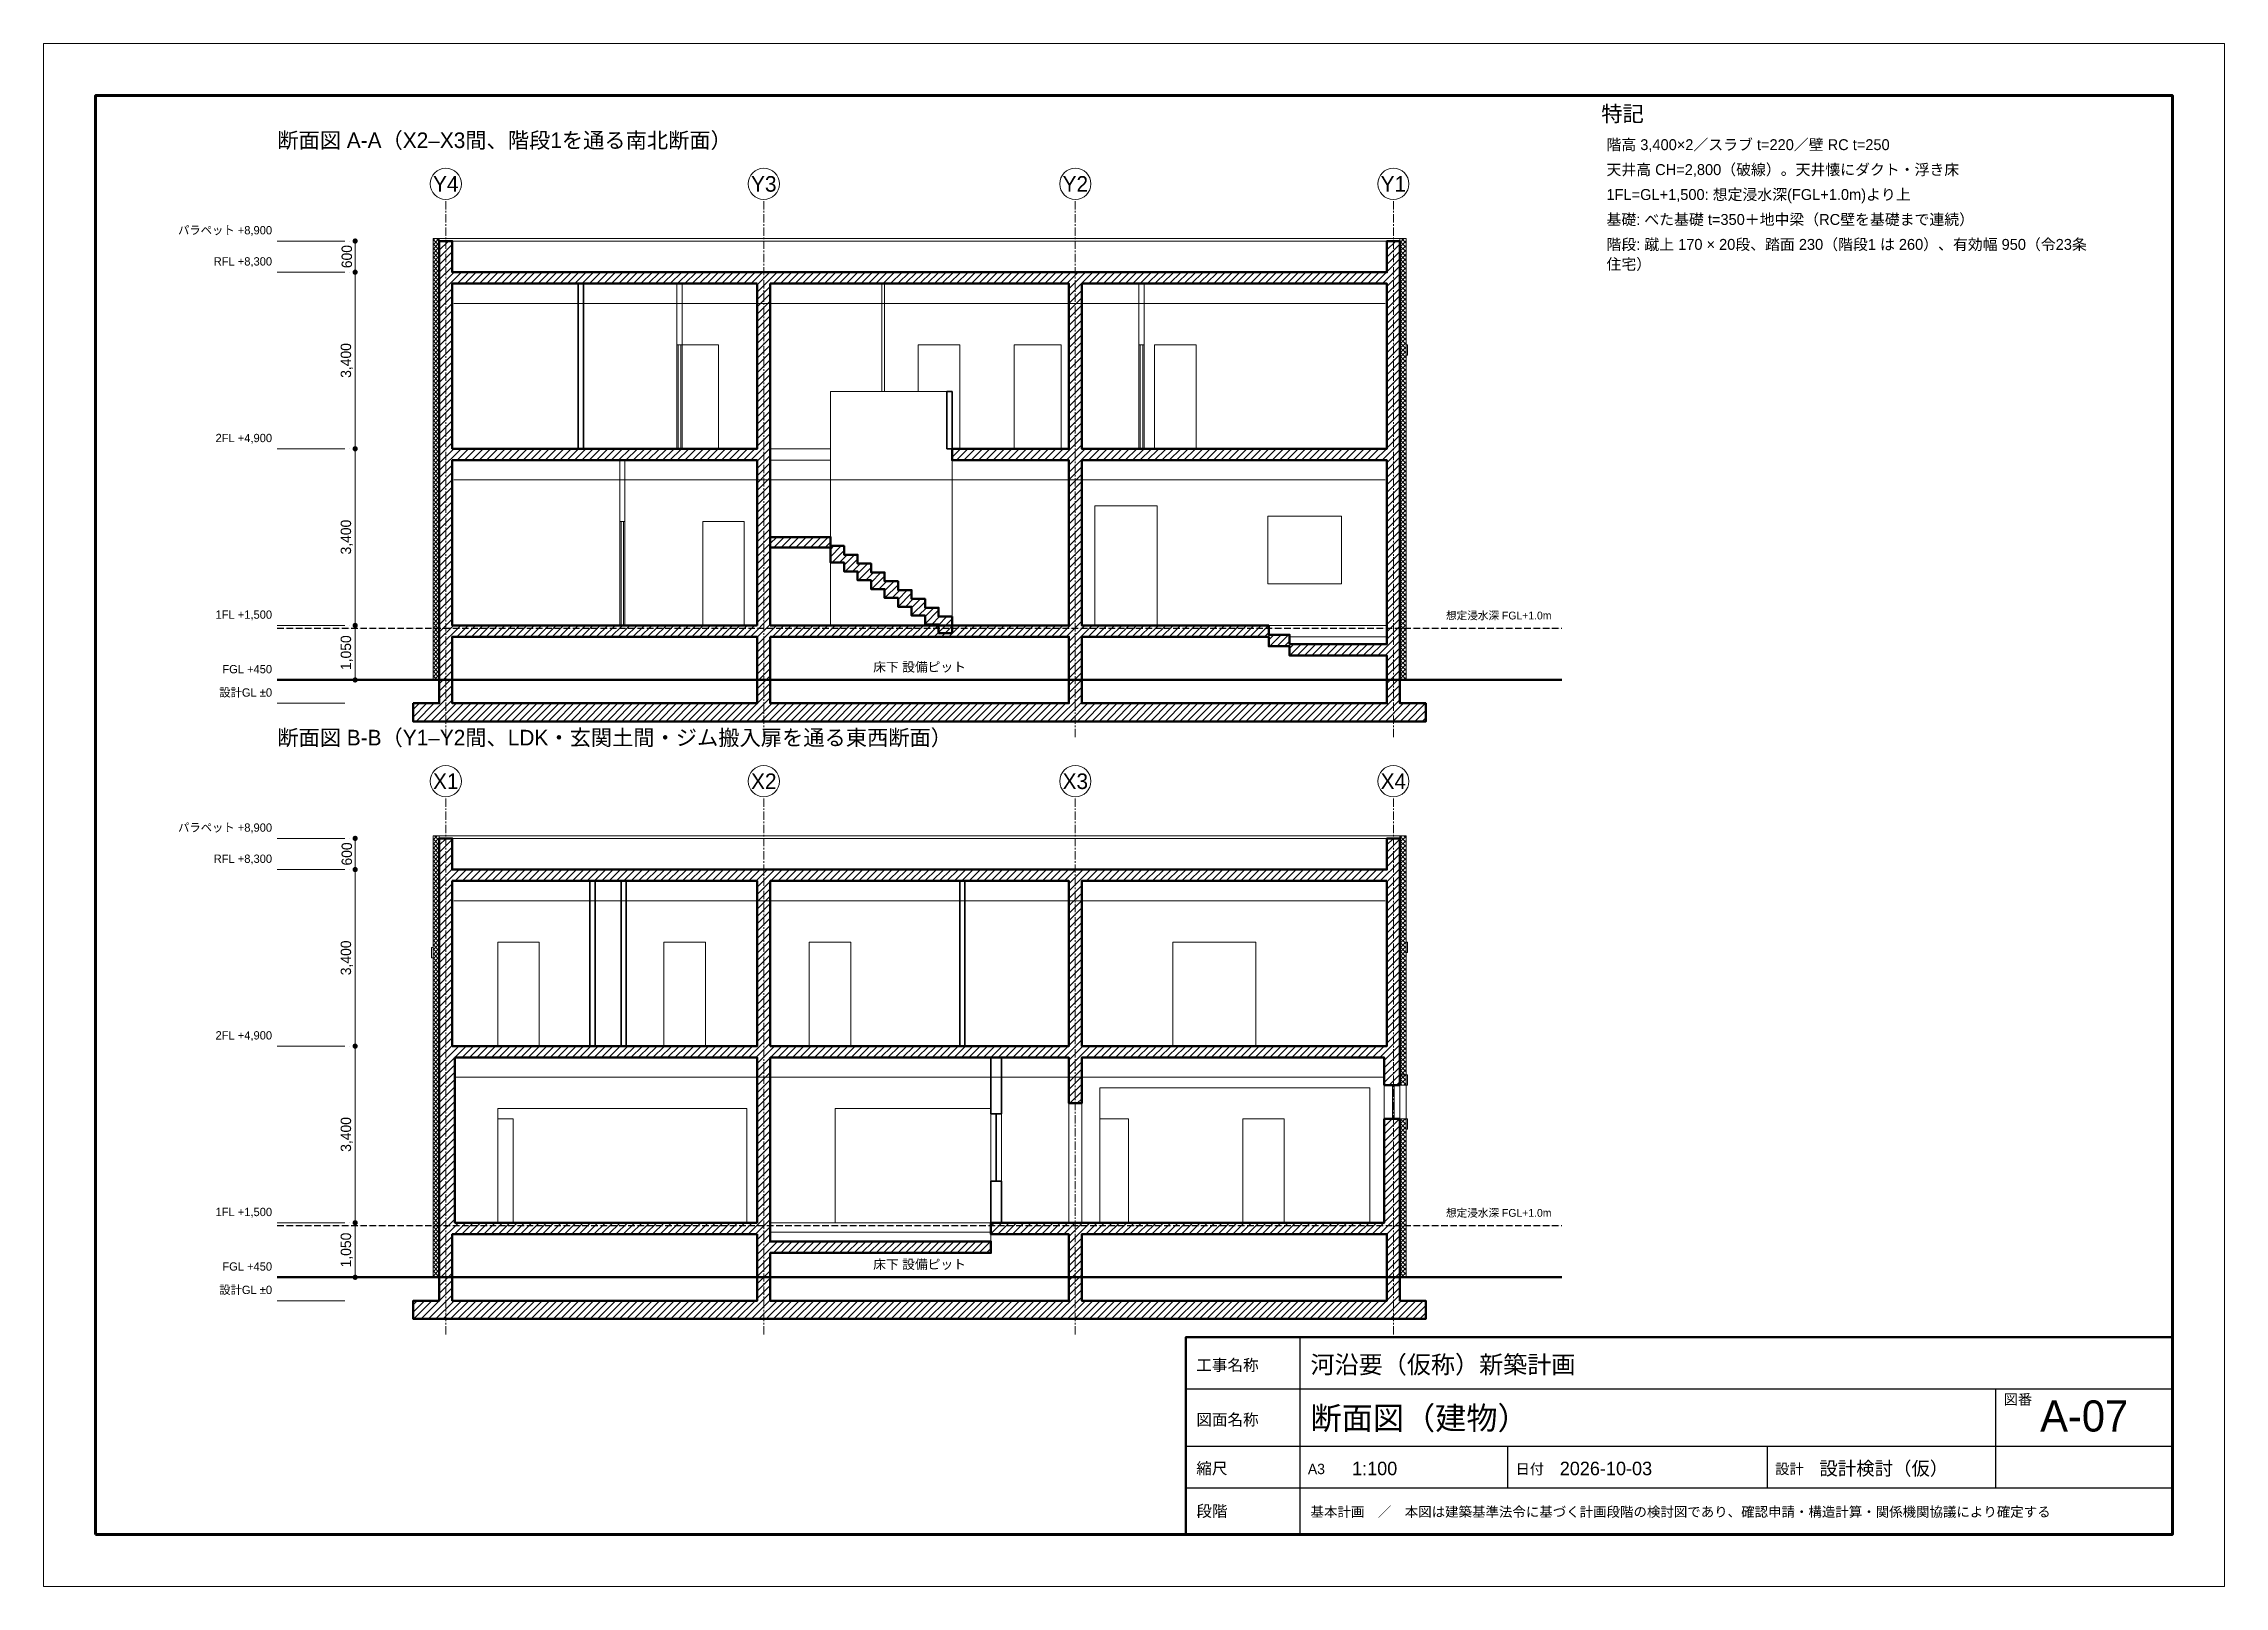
# Model space of a CAD drawing. Header units: millimetres. Extents: x 0 to 42000, y 0 to 29700.
import ezdxf
from ezdxf.enums import TextEntityAlignment as Align

# ---------------------------------------------------------------- set-up
doc = ezdxf.new("R2010")
doc.units = ezdxf.units.MM
doc.header["$LTSCALE"] = 50
doc.linetypes.add('CENTER', pattern=[5.08, 3.175, -0.635, 0.635, -0.635])
doc.linetypes.add('DASHDOT', pattern=[3.556, 2.54, -0.508, 0, -0.508])
for name, color, linetype, lineweight in [('A-CUT', 7, 'Continuous', 50), ('A-CUT-HATCH', 8, 'Continuous', 9), ('A-CUT-INS', 9, 'Continuous', 9), ('A-CUT-LGS', 7, 'Continuous', 35), ('A-DIMS', 7, 'Continuous', 13), ('A-DOOR', 5, 'Continuous', 18), ('A-FLOOD', 5, 'DASHDOT', 25), ('A-GLAZ', 5, 'Continuous', 18), ('A-GRID', 1, 'CENTER', 13), ('A-GRID-SYMB', 7, 'Continuous', 18), ('A-GROUND', 7, 'Continuous', 50), ('A-HIDDEN', 8, 'Continuous', 13), ('A-SYMB', 7, 'Continuous', 18), ('A-TEXT', 7, 'Continuous', 18), ('A-VIS', 7, 'Continuous', 18), ('G-FRAME', 7, 'Continuous', 70), ('G-TITLE', 7, 'Continuous', 25)]:
    doc.layers.add(name, color=color, linetype=linetype, lineweight=lineweight)
doc.styles.add('JP', font='ipag.ttf')
doc.dimstyles.new('JIS', dxfattribs={"dimscale": 100, "dimtxt": 2, "dimasz": 1, "dimexe": 1, "dimexo": 1, "dimgap": 0.6, "dimtad": 1, "dimdec": 0, "dimtxsty": 'JP', "dimblk": 'DOT', "dimcen": 2.5, "dimclrd": 7, "dimclre": 7, "dimclrt": 7, "dimazin": 3, "dimtfac": 1, "dimtmove": 0, "dimatfit": 3, "dimlwd": 13, "dimlwe": 13})

# ---------------------------------------------------------------- blocks, each defined once
blk = doc.blocks.new('_DOT')
at = {"color": 0, "linetype": 'BYBLOCK'}
blk.add_line((-0.5, 0), (-1, 0), dxfattribs=at)
at = {"color": 0, "linetype": 'BYBLOCK', "const_width": 0.5}
blk.add_lwpolyline([(-0.25, 0, 1), (0.25, 0, 1)], format="xyb", close=True, dxfattribs=at)

msp = doc.modelspace()

# ---------------------------------------------------------------- hatches: boundary and pattern name
at = {"layer": 'A-CUT-HATCH'}
h = msp.add_hatch(dxfattribs=at)
h.set_pattern_fill('ANSI31', scale=31.496)
h.paths.add_polyline_path([(7120, 17000), (7620, 17000), (7620, 18280), (7620, 18500), (7620, 21680), (7620, 21900), (7620, 25080), (7620, 25300), (7620, 25900), (7870, 25900), (7870, 25300), (13745, 25300), (13995, 25300), (19745, 25300), (19995, 25300), (25870, 25300), (25870, 25900), (26120, 25900), (26120, 25300), (26120, 25080), (26120, 21900), (26120, 21680), (26120, 18500), (26120, 18280), (26120, 17000), (26620, 17000), (26620, 16650), (7120, 16650)])
h.paths.add_polyline_path([(19995, 18280), (19995, 17000), (25870, 17000), (25870, 17920), (23995, 17920), (23995, 18100), (23595, 18100), (23595, 18280)])
h.paths.add_polyline_path([(19995, 25080), (19995, 21900), (25870, 21900), (25870, 25080)])
h.paths.add_polyline_path([(23595, 18500), (23595, 18320), (23995, 18320), (23995, 18140), (25870, 18140), (25870, 18280), (25870, 18500), (25870, 21680), (19995, 21680), (19995, 18500)])
h.paths.add_polyline_path([(13995, 18280), (13995, 17000), (19745, 17000), (19745, 18280)])
h.paths.add_polyline_path([(13995, 25080), (13995, 21900), (13995, 21680), (13995, 18500), (19745, 18500), (19745, 21680), (17495, 21680), (17495, 21900), (19745, 21900), (19745, 25080)])
h.paths.add_polyline_path([(13745, 18280), (7870, 18280), (7870, 17000), (13745, 17000)])
h.paths.add_polyline_path([(13745, 18500), (13745, 21680), (7870, 21680), (7870, 18500)])
h.paths.add_polyline_path([(13745, 25080), (7870, 25080), (7870, 21900), (13745, 21900)])
h = msp.add_hatch(dxfattribs=at)
h.set_pattern_fill('ANSI31', scale=31.496)
h.paths.add_polyline_path([(17235, 18350), (17235, 18520), (16975, 18520), (16975, 18690), (16715, 18690), (16715, 18860), (16455, 18860), (16455, 19030), (16195, 19030), (16195, 19200), (15935, 19200), (15935, 19370), (15675, 19370), (15675, 19540), (15415, 19540), (15415, 19710), (15155, 19710), (15155, 20000), (13995, 20000), (13995, 20200), (15155, 20200), (15155, 20030), (15415, 20030), (15415, 19860), (15675, 19860), (15675, 19690), (15935, 19690), (15935, 19520), (16195, 19520), (16195, 19350), (16455, 19350), (16455, 19180), (16715, 19180), (16715, 19010), (16975, 19010), (16975, 18840), (17235, 18840), (17235, 18670), (17495, 18670), (17495, 18350)])
h = msp.add_hatch(dxfattribs=at)
h.set_pattern_fill('ANSI31', scale=31.496)
h.paths.add_polyline_path([(7620, 10180), (7620, 10400), (7620, 13580), (7620, 13800), (7620, 14400), (7870, 14400), (7870, 13800), (13745, 13800), (13995, 13800), (19745, 13800), (19995, 13800), (25870, 13800), (25870, 14400), (26120, 14400), (26120, 13800), (26120, 13580), (26120, 10400), (26120, 10180), (26120, 9650), (25870, 9650), (25820, 9650), (25820, 10180), (19995, 10180), (19995, 9300), (19745, 9300), (19745, 10180), (16395, 10180), (13995, 10180), (13995, 7000), (13995, 6780), (13995, 6640), (18245, 6640), (18245, 6420), (13995, 6420), (13995, 5500), (19745, 5500), (19745, 6780), (18245, 6780), (18245, 7000), (19745, 7000), (19995, 7000), (25820, 7000), (25820, 9000), (25870, 9000), (26120, 9000), (26120, 7000), (26120, 6780), (26120, 5500), (26620, 5500), (26620, 5150), (7120, 5150), (7120, 5500), (7620, 5500), (7620, 6780), (7620, 7000)])
h.paths.add_polyline_path([(25870, 6780), (19995, 6780), (19995, 5500), (25870, 5500)])
h.paths.add_polyline_path([(25870, 13580), (19995, 13580), (19995, 10400), (25820, 10400), (25870, 10400)])
h.paths.add_polyline_path([(13995, 10400), (16395, 10400), (19745, 10400), (19745, 13580), (13995, 13580)])
h.paths.add_polyline_path([(7870, 10400), (7920, 10400), (11745, 10400), (13745, 10400), (13745, 13580), (7870, 13580)])
h.paths.add_polyline_path([(13745, 6780), (7870, 6780), (7870, 5500), (13745, 5500)])
h.paths.add_polyline_path([(13745, 7000), (13745, 10180), (11745, 10180), (7920, 10180), (7920, 7000)])
at = {"layer": 'A-CUT-INS'}
h = msp.add_hatch(dxfattribs=at)
h.set_pattern_fill('ANSI37', scale=18.89764)
h.paths.add_polyline_path([(26120, 21900), (26120, 25300), (26120, 25950), (26240, 25950), (26240, 25300), (26240, 21900), (26240, 18500), (26240, 17450), (26120, 17450), (26120, 18500)])
h.paths.add_polyline_path([(7500, 21900), (7500, 25300), (7500, 25950), (7620, 25950), (7620, 25300), (7620, 21900), (7620, 18500), (7620, 17450), (7500, 17450), (7500, 18500)])
h = msp.add_hatch(dxfattribs=at)
h.set_pattern_fill('ANSI37', scale=18.8976)
h.paths.add_polyline_path([(26120, 9000), (26240, 9000), (26240, 7000), (26240, 5950), (26120, 5950), (26120, 7000)])
h.paths.add_polyline_path([(26120, 13800), (26120, 14450), (26240, 14450), (26240, 13800), (26240, 10400), (26240, 9650), (26120, 9650), (26120, 10400)])
h.paths.add_polyline_path([(7500, 10400), (7500, 13800), (7500, 14450), (7620, 14450), (7620, 13800), (7620, 10400), (7620, 7000), (7620, 5950), (7500, 5950), (7500, 7000)])

# ---------------------------------------------------------------- linework, layer by layer
at = {"layer": 'A-CUT'}
for points in [[(7120, 17000), (7620, 17000), (7620, 18280), (7620, 18500), (7620, 21680), (7620, 21900), (7620, 25080), (7620, 25300), (7620, 25900), (7870, 25900), (7870, 25300), (13745, 25300), (13995, 25300), (19745, 25300), (19995, 25300), (25870, 25300), (25870, 25900), (26120, 25900), (26120, 25300), (26120, 25080), (26120, 21900), (26120, 21680), (26120, 18500), (26120, 18280), (26120, 17000), (26620, 17000), (26620, 16650), (7120, 16650), (7120, 17000)], [(13745, 25080), (7870, 25080), (7870, 21900), (13745, 21900), (13745, 25080)], [(13995, 25080), (13995, 21900), (13995, 21680), (13995, 18500), (19745, 18500), (19745, 21680), (17495, 21680), (17495, 21900), (19745, 21900), (19745, 25080), (13995, 25080)], [(19995, 25080), (19995, 21900), (25870, 21900), (25870, 25080), (19995, 25080)], [(13745, 18500), (13745, 21680), (7870, 21680), (7870, 18500), (13745, 18500)], [(23595, 18500), (23595, 18320), (23995, 18320), (23995, 18140), (25870, 18140), (25870, 18280), (25870, 18500), (25870, 21680), (19995, 21680), (19995, 18500), (23595, 18500)], [(17235, 18350), (17235, 18520), (16975, 18520), (16975, 18690), (16715, 18690), (16715, 18860), (16455, 18860), (16455, 19030), (16195, 19030), (16195, 19200), (15935, 19200), (15935, 19370), (15675, 19370), (15675, 19540), (15415, 19540), (15415, 19710), (15155, 19710), (15155, 20000), (13995, 20000), (13995, 20200), (15155, 20200), (15155, 20030), (15415, 20030), (15415, 19860), (15675, 19860), (15675, 19690), (15935, 19690), (15935, 19520), (16195, 19520), (16195, 19350), (16455, 19350), (16455, 19180), (16715, 19180), (16715, 19010), (16975, 19010), (16975, 18840), (17235, 18840), (17235, 18670), (17495, 18670), (17495, 18350), (17235, 18350)], [(13745, 18280), (7870, 18280), (7870, 17000), (13745, 17000), (13745, 18280)], [(13995, 18280), (13995, 17000), (19745, 17000), (19745, 18280), (13995, 18280)], [(19995, 18280), (19995, 17000), (25870, 17000), (25870, 17920), (23995, 17920), (23995, 18100), (23595, 18100), (23595, 18280), (19995, 18280)], [(7620, 10180), (7620, 10400), (7620, 13580), (7620, 13800), (7620, 14400), (7870, 14400), (7870, 13800), (13745, 13800), (13995, 13800), (19745, 13800), (19995, 13800), (25870, 13800), (25870, 14400), (26120, 14400), (26120, 13800), (26120, 13580), (26120, 10400), (26120, 10180), (26120, 9650), (25870, 9650), (25820, 9650), (25820, 10180), (19995, 10180), (19995, 9300), (19745, 9300), (19745, 10180), (16395, 10180), (13995, 10180), (13995, 7000), (13995, 6780), (13995, 6640), (18245, 6640), (18245, 6420), (13995, 6420), (13995, 5500), (19745, 5500), (19745, 6780), (18245, 6780), (18245, 7000), (19745, 7000), (19995, 7000), (25820, 7000), (25820, 9000), (25870, 9000), (26120, 9000), (26120, 7000), (26120, 6780), (26120, 5500), (26620, 5500), (26620, 5150), (7120, 5150), (7120, 5500), (7620, 5500), (7620, 6780), (7620, 7000), (7620, 10180)], [(7870, 10400), (7920, 10400), (11745, 10400), (13745, 10400), (13745, 13580), (7870, 13580), (7870, 10400)], [(13995, 10400), (16395, 10400), (19745, 10400), (19745, 13580), (13995, 13580), (13995, 10400)], [(25870, 13580), (19995, 13580), (19995, 10400), (25820, 10400), (25870, 10400), (25870, 13580)], [(13745, 7000), (13745, 10180), (11745, 10180), (7920, 10180), (7920, 7000), (13745, 7000)], [(13745, 6780), (7870, 6780), (7870, 5500), (13745, 5500), (13745, 6780)], [(25870, 6780), (19995, 6780), (19995, 5500), (25870, 5500), (25870, 6780)]]:
    msp.add_lwpolyline(points, dxfattribs=at)
at = {"layer": 'A-CUT-LGS', "lineweight": 18}
for points in [[(7500, 21900), (7500, 25300), (7500, 25950), (7620, 25950), (7620, 25300), (7620, 21900), (7620, 18500), (7620, 17450), (7500, 17450), (7500, 18500), (7500, 21900)], [(26120, 21900), (26120, 25300), (26120, 25950), (26240, 25950), (26240, 25300), (26240, 21900), (26240, 18500), (26240, 17450), (26120, 17450), (26120, 18500), (26120, 21900)], [(7500, 10400), (7500, 13800), (7500, 14450), (7620, 14450), (7620, 13800), (7620, 10400), (7620, 7000), (7620, 5950), (7500, 5950), (7500, 7000), (7500, 10400)], [(26120, 13800), (26120, 14450), (26240, 14450), (26240, 13800), (26240, 10400), (26240, 9650), (26120, 9650), (26120, 10400), (26120, 13800)], [(26120, 9000), (26240, 9000), (26240, 7000), (26240, 5950), (26120, 5950), (26120, 7000), (26120, 9000)]]:
    msp.add_lwpolyline(points, dxfattribs=at)
at = {"layer": 'A-CUT-LGS'}
for points in [[(10295, 21900), (10295, 25080), (10395, 25080), (10395, 21900), (10295, 21900)], [(17395, 21900), (17395, 23000), (17495, 23000), (17495, 21900), (17395, 21900)], [(10520, 13580), (10620, 13580), (10620, 10400), (10520, 10400), (10520, 13580)], [(11220, 13580), (11220, 10400), (11120, 10400), (11120, 13580), (11220, 13580)], [(17745, 13580), (17745, 10400), (17645, 10400), (17645, 13580), (17745, 13580)], [(18245, 10180), (18445, 10180), (18445, 9100), (18245, 9100), (18245, 10180)], [(18245, 7800), (18445, 7800), (18445, 7000), (18245, 7000), (18245, 7800)]]:
    msp.add_lwpolyline(points, dxfattribs=at)
at = {"layer": 'A-DOOR'}
for points in [[(12270, 23900), (12270, 21900), (12220, 21900), (12220, 23900), (12270, 23900)], [(12295, 23899.5), (12295, 23900), (12995, 23900), (12995, 21900), (12295, 21900), (12295, 21900.5)], [(16845.5, 23000), (16845, 23000), (16845, 23900), (17645, 23900), (17645, 21900), (17495, 21900), (17495, 21900.5)], [(19595, 23900), (19595, 21900), (18695, 21900), (18695, 23900), (19595, 23900)], [(21170, 23900), (21170, 21900), (21120, 21900), (21120, 23900), (21170, 23900)], [(21395, 21900), (21395, 23900), (22195, 23900), (22195, 21900), (21395, 21900)], [(26240, 23899.5), (26240, 23900), (26270, 23900), (26270, 23700), (26240, 23700), (26240, 23700.5)], [(20245, 18500), (20245, 20800), (21445, 20800), (21445, 18500), (20245, 18500)], [(11120, 20500), (11170, 20500), (11170, 18500), (11120, 18500), (11120, 20500)], [(12695, 18500), (12695, 20500), (13495, 20500), (13495, 18500), (12695, 18500)], [(7500, 12100.5), (7500, 12100), (7470, 12100), (7470, 12300), (7500, 12300), (7500, 12299.5)], [(8745, 12400), (9545, 12400), (9545, 10400), (8745, 10400), (8745, 12400)], [(12745, 12400), (12745, 10400), (11945, 10400), (11945, 12400), (12745, 12400)], [(15545, 12400), (15545, 10400), (14745, 10400), (14745, 12400), (15545, 12400)], [(23345, 12400), (23345, 10400), (21745, 10400), (21745, 12400), (23345, 12400)], [(26240, 12399.5), (26240, 12400), (26270, 12400), (26270, 12200), (26240, 12200), (26240, 12200.5)], [(26270, 9650), (26120, 9650), (26120, 9850), (26270, 9850), (26270, 9650)], [(8745, 8999.5), (8745, 9000), (9045, 9000), (9045, 7000), (8745, 7000), (8745, 7000.5)], [(20345, 8999.5), (20345, 9000), (20895, 9000), (20895, 7000), (20345, 7000), (20345, 7000.5)], [(23095, 9000), (23895, 9000), (23895, 7000), (23095, 7000), (23095, 9000)], [(26240, 8999.5), (26240, 9000), (26270, 9000), (26270, 8800), (26240, 8800), (26240, 8800.5)]]:
    msp.add_lwpolyline(points, dxfattribs=at)
at = {"layer": 'A-FLOOD'}
for p, q in [((4500, 18450), (29240, 18450)), ((4500, 6950), (29240, 6950))]:
    msp.add_line(p, q, dxfattribs=at)
at = {"layer": 'A-GLAZ'}
for points in [[(23580, 19300), (23580, 20600), (24995, 20600), (24995, 19300), (23580, 19300)], [(25980, 9000), (25980, 9650), (26010, 9650), (26010, 9000), (25980, 9000)], [(15245, 7000), (15245, 9200), (18245, 9200), (18245, 9100), (18245, 7800), (18245, 7000), (15245, 7000)], [(18339.5, 7800), (18339.5, 9100), (18350.5, 9100), (18350.5, 7800), (18339.5, 7800)]]:
    msp.add_lwpolyline(points, dxfattribs=at)
at = {"layer": 'A-GRID'}
for p, q in [((7745, 16350), (7745, 26700)), ((13870, 16350), (13870, 26700)), ((19870, 16350), (19870, 26700)), ((25995, 16350), (25995, 26700)), ((7745, 4850), (7745, 15200)), ((13870, 4850), (13870, 15200)), ((19870, 4850), (19870, 15200)), ((25995, 4850), (25995, 15200))]:
    msp.add_line(p, q, dxfattribs=at)
at = {"layer": 'A-GRID-SYMB'}
for centre in [(7745, 27000), (13870, 27000), (19870, 27000), (25995, 27000), (7745, 15500), (13870, 15500), (19870, 15500), (25995, 15500)]:
    msp.add_circle(centre, 300, dxfattribs=at)
at = {"layer": 'A-GROUND', "lineweight": 50}
for p, q in [((4500, 17450), (29240, 17450)), ((4500, 5950), (29240, 5950))]:
    msp.add_line(p, q, dxfattribs=at)
at = {"layer": 'A-HIDDEN'}
for p, q in [((7900, 24700), (25840, 24700)), ((7900, 21300), (25840, 21300)), ((7900, 13200), (25840, 13200)), ((7900, 9800), (25840, 9800))]:
    msp.add_line(p, q, dxfattribs=at)
at = {"layer": 'A-SYMB'}
for p, q in [((4500, 25900), (5800, 25900)), ((4500, 25300), (5800, 25300)), ((4500, 21900), (5800, 21900)), ((4500, 18500), (5800, 18500)), ((4500, 17450), (5800, 17450)), ((4500, 17000), (5800, 17000)), ((4500, 14400), (5800, 14400)), ((4500, 13800), (5800, 13800)), ((4500, 10400), (5800, 10400)), ((4500, 7000), (5800, 7000)), ((4500, 5950), (5800, 5950)), ((4500, 5500), (5800, 5500))]:
    msp.add_line(p, q, dxfattribs=at)
at = {"layer": 'A-VIS'}
for points in [[(7620.5, 25900), (7620, 25900), (7620, 25950), (26120, 25950), (26120, 25900), (26119.5, 25900)], [(7870.5, 25300), (7870, 25300), (7870, 25900), (25870, 25900), (25870, 25300), (25869.5, 25300)], [(10295, 21900.5), (10295, 21900), (7870, 21900), (7870, 25080), (10295, 25080), (10295, 25079.5)], [(10395, 25079.5), (10395, 25080), (12195, 25080), (12195, 25079.5)], [(12295, 25080), (12295, 23900), (12270, 23900), (12220, 23900), (12195, 23900), (12195, 25080), (12295, 25080)], [(15155, 21900.5), (15155, 21900), (13995, 21900), (13995, 25080), (16145, 25080), (16145, 23000), (16144.5, 23000)], [(16145, 25079.5), (16145, 25080), (16195, 25080), (16195, 23000), (16194.5, 23000)], [(21195, 25080), (21195, 23900), (21170, 23900), (21120, 23900), (21095, 23900), (21095, 25080), (21195, 25080)], [(21195, 21900), (21195, 23900), (21195, 25080), (21395, 25080), (22195, 25080), (25870, 25080), (25870, 23700), (25870, 22900), (25870, 21900), (22195, 21900), (22195, 23900), (21395, 23900), (21395, 21900), (21195, 21900)], [(12220, 21900.5), (12220, 21900), (12195, 21900), (12195, 23900), (12195.5, 23900)], [(12294.5, 23900), (12295, 23900), (12295, 21900), (12270, 21900), (12270, 21900.5)], [(12995.5, 21900), (12995, 21900), (12995, 23900), (12295, 23900), (12295, 23900.5)], [(17645.5, 21900), (17645, 21900), (17645, 23900), (16845, 23900), (16845, 23000), (16844.5, 23000)], [(19595.5, 21900), (19595, 21900), (19595, 23900), (18695, 23900), (18695, 21900), (18694.5, 21900)], [(21120, 21900.5), (21120, 21900), (21095, 21900), (21095, 23900), (21095.5, 23900)], [(21194.5, 23900), (21195, 23900), (21195, 21900), (21170, 21900), (21170, 21900.5)], [(15155.5, 20030), (15155, 20030), (15155, 20200), (15155, 23000), (17395, 23000), (17395, 22999.5)], [(12195, 21900.5), (12195, 21900), (10395, 21900), (10395, 21900.5)], [(13995, 21899.5), (13995, 21900), (15155, 21900), (15155, 21899.5)], [(17494.5, 21900), (17495, 21900), (17495, 21680), (17495, 18670), (17494.5, 18670)], [(11095, 18500.5), (11095, 18500), (7870, 18500), (7870, 21680), (11095, 21680), (11095, 21679.5)], [(11095, 21680), (11195, 21680), (11195, 20500), (11170, 20500), (11120, 20500), (11095, 20500), (11095, 21680)], [(11195, 21679.5), (11195, 21680), (12695, 21680), (13495, 21680), (13745, 21680), (13745, 18500), (13495, 18500), (13495, 20500), (12695, 20500), (12695, 18500), (11195, 18500), (11195, 18500.5)], [(15155, 21680.5), (15155, 21680), (13995, 21680), (13995, 21680.5)], [(13995.5, 20200), (13995, 20200), (13995, 21680), (15155, 21680), (15155, 21679.5)], [(21445, 18500), (21445, 20800), (20245, 20800), (20245, 18500), (19995, 18500), (19995, 20700), (19995, 21680), (20245, 21680), (21445, 21680), (23580, 21680), (24995, 21680), (25870, 21680), (25870, 20800), (25870, 18500), (24995, 18500), (23595, 18500), (23580, 18500), (21445, 18500)], [(24995, 19300), (24995, 20600), (23580, 20600), (23580, 19300), (24995, 19300)], [(11120, 18500.5), (11120, 18500), (11095, 18500), (11095, 20500), (11095.5, 20500)], [(11194.5, 20500), (11195, 20500), (11195, 18500), (11170, 18500), (11170, 18500.5)], [(15155, 18500.5), (15155, 18500), (13995, 18500), (13995, 20000), (13995.5, 20000)], [(17235, 18500.5), (17235, 18500), (15155, 18500), (15155, 19710), (15155.5, 19710)], [(23595, 18499.5), (23595, 18500), (25870, 18500), (25870, 18499.5)], [(13745, 17000.5), (13745, 17000), (7870, 17000), (7870, 18280), (7870.5, 18280)], [(25870, 18280.5), (25870, 18280), (23995, 18280), (23995, 18280.5)], [(25869.5, 18280), (25870, 18280), (25870, 18140), (25869.5, 18140)], [(25869.5, 17920), (25870, 17920), (25870, 17000), (19995, 17000), (19995, 17000.5)], [(19745, 17000.5), (19745, 17000), (13995, 17000), (13995, 17000.5)], [(7620, 14449.5), (7620, 14450), (26120, 14450), (26120, 14449.5)], [(7870, 14399.5), (7870, 14400), (25870, 14400), (25870, 14399.5)], [(10520, 10400.5), (10520, 10400), (9545, 10400), (9545, 12400), (8745, 12400), (8745, 10400), (7920, 10400), (7870, 10400), (7870, 13580), (8745, 13580), (9545, 13580), (10520, 13580), (10520, 13579.5)], [(10620, 13579.5), (10620, 13580), (11120, 13580), (11120, 13579.5)], [(11220, 13579.5), (11220, 13580), (11945, 13580), (12745, 13580), (13745, 13580), (13745, 10400), (12745, 10400), (12745, 12400), (11945, 12400), (11945, 10400), (11745, 10400), (11220, 10400), (11220, 10400.5)], [(17645, 10400.5), (17645, 10400), (16395, 10400), (15545, 10400), (15545, 12400), (14745, 12400), (14745, 10400), (13995, 10400), (13995, 13580), (14745, 13580), (15545, 13580), (17645, 13580), (17645, 13579.5)], [(17745, 13579.5), (17745, 13580), (19745, 13580), (19745, 10400), (17745, 10400), (17745, 10400.5)], [(25869.5, 13580), (25870, 13580), (25870, 10400), (25869.5, 10400)], [(23345.5, 10400), (23345, 10400), (23345, 12400), (21745, 12400), (21745, 10400), (21744.5, 10400)], [(11120, 10400.5), (11120, 10400), (10620, 10400), (10620, 10400.5)], [(19994.5, 9300), (19995, 9300), (19995, 7000), (19745, 7000), (19745, 9300), (19745.5, 9300)], [(25545.5, 7000), (25545, 7000), (25545, 9600), (20345, 9600), (20345, 7000), (20344.5, 7000)], [(25820.5, 9000), (25820, 9000), (25820, 9650), (25820.5, 9650)], [(26119.5, 9650), (26120, 9650), (26120, 9000), (26119.5, 9000)], [(26120.5, 9000), (26120, 9000), (26120, 9650), (26120.5, 9650)], [(26239.5, 9650), (26240, 9650), (26240, 9000), (26239.5, 9000)], [(13545.5, 7000), (13545, 7000), (13545, 9200), (8745, 9200), (8745, 7000), (8744.5, 7000)], [(9045.5, 7000), (9045, 7000), (9045, 9000), (8745, 9000), (8745, 9000.5)], [(18245, 9200.5), (18245, 9200), (15245, 9200), (15245, 7000), (15244.5, 7000)], [(18245.5, 7800), (18245, 7800), (18245, 9100), (18245.5, 9100)], [(18444.5, 9100), (18445, 9100), (18445, 7800), (18444.5, 7800)], [(25545, 7000.5), (25545, 7000), (23895, 7000), (23895, 9000), (23095, 9000), (23095, 7000), (20895, 7000), (20895, 9000), (20345, 9000), (20345, 9000.5)], [(13745, 5500.5), (13745, 5500), (7870, 5500), (7870, 6780), (7870.5, 6780)], [(13995.5, 6820), (13995, 6820), (13995, 7000), (18245, 7000), (18245, 6820), (18244.5, 6820)], [(13995.5, 6640), (13995, 6640), (13995, 6780), (13995, 6820), (18245, 6820), (18245, 6780), (18245, 6640), (18244.5, 6640)], [(25869.5, 6780), (25870, 6780), (25870, 5500), (19995, 5500), (19995, 5500.5)], [(19745, 5500.5), (19745, 5500), (13995, 5500), (13995, 5500.5)]]:
    msp.add_lwpolyline(points, dxfattribs=at)
at = {"layer": 'G-FRAME', "lineweight": 0}
msp.add_lwpolyline([(0, 0), (42000, 0), (42000, 29700), (0, 29700)], close=True, dxfattribs=at)
at = {"layer": 'G-FRAME'}
msp.add_lwpolyline([(1000, 1000), (41000, 1000), (41000, 28700), (1000, 28700)], close=True, dxfattribs=at)
at = {"layer": 'G-TITLE'}
for p, q in [((24200, 1000), (24200, 4800)), ((22000, 3800), (41000, 3800)), ((37600, 1900), (37600, 3800)), ((22000, 2700), (41000, 2700)), ((24200, 1900), (24200, 2700)), ((28200, 1900), (28200, 2700)), ((33200, 1900), (33200, 2700)), ((22000, 1900), (41000, 1900))]:
    msp.add_line(p, q, dxfattribs=at)
at = {"layer": 'G-TITLE', "lineweight": 50}
msp.add_lwpolyline([(22000, 1000), (41000, 1000), (41000, 4800), (22000, 4800)], close=True, dxfattribs=at)

# ---------------------------------------------------------------- texts
at = {"layer": 'A-FLOOD', "style": 'JP'}
for p in [(29040, 18570), (29040, 7070)]:
    msp.add_text('想定浸水深 FGL+1.0m', height=150, dxfattribs=at).set_placement(p, align=Align.BOTTOM_RIGHT)
at = {"layer": 'A-GRID-SYMB', "style": 'JP'}
for s, p in [('Y4', (7745, 27000)), ('Y3', (13870, 27000)), ('Y2', (19870, 27000)), ('Y1', (25995, 27000)), ('X1', (7745, 15500)), ('X2', (13870, 15500)), ('X3', (19870, 15500)), ('X4', (25995, 15500))]:
    msp.add_text(s, height=300, dxfattribs=at).set_placement(p, align=Align.MIDDLE_CENTER)
at = {"layer": 'A-SYMB', "style": 'JP'}
for s, p in [('パラペット +8,900', (4400, 25980)), ('RFL +8,300', (4400, 25380)), ('2FL +4,900', (4400, 21980)), ('1FL +1,500', (4400, 18580)), ('FGL +450', (4400, 17530)), ('設計GL ±0', (4400, 17080)), ('パラペット +8,900', (4400, 14480)), ('RFL +8,300', (4400, 13880)), ('2FL +4,900', (4400, 10480)), ('1FL +1,500', (4400, 7080)), ('FGL +450', (4400, 6030)), ('設計GL ±0', (4400, 5580))]:
    msp.add_text(s, height=160, dxfattribs=at).set_placement(p, align=Align.BOTTOM_RIGHT)
at = {"layer": 'A-TEXT', "style": 'JP'}
for s, height, p in [('特記', 300, (30000, 28200)), ('階高 3,400×2／スラブ t=220／壁 RC t=250', 210, (30100, 27650)), ('天井高 CH=2,800（破線）。天井懐にダクト・浮き床', 210, (30100, 27170)), ('1FL=GL+1,500: 想定浸水深(FGL+1.0m)より上', 210, (30100, 26690)), ('基礎: べた基礎 t=350＋地中梁（RC壁を基礎まで連続）', 210, (30100, 26210)), ('階段: 蹴上 170 × 20段、踏面 230（階段1 は 260）、有効幅 950（令23条 ', 210, (30100, 25730)), ('住宅）', 210, (30100, 25350))]:
    msp.add_text(s, height=height, dxfattribs=at).set_placement(p)
for s, p in [('断面図 A-A（X2–X3間、階段1を通る南北断面）', (4500, 27600)), ('断面図 B-B（Y1–Y2間、LDK・玄関土間・ジム搬入扉を通る東西断面）', (4500, 16100))]:
    msp.add_text(s, height=300, dxfattribs=at).set_placement(p, align=Align.BOTTOM_LEFT)
for p in [(16870, 17700), (16870, 6200)]:
    msp.add_text('床下 設備ピット', height=180, dxfattribs=at).set_placement(p, align=Align.MIDDLE_CENTER)
at = {"layer": 'G-TITLE', "style": 'JP'}
for s, height, p in [('工事名称', 220, (22200, 4150)), ('河沿要（仮称）新築計画', 340, (24400, 4100)), ('断面図（建物）', 440, (24400, 3020)), ('図番', 200, (37750, 3500)), ('図面名称', 220, (22200, 3100)), ('縮尺', 220, (22200, 2160)), ('A3', 200, (24350, 2160)), ('1:100', 260, (25200, 2140)), ('日付', 200, (28350, 2160)), ('2026-10-03', 260, (29200, 2140)), ('設計', 200, (33350, 2160)), ('設計検討（仮）', 260, (34200, 2140)), ('段階', 220, (22200, 1340)), ('基本計画\u3000／\u3000本図は建築基準法令に基づく計画段階の検討図であり、確認申請・構造計算・関係機関協議により確定する', 190, (24400, 1340))]:
    msp.add_text(s, height=height, dxfattribs=at).set_placement(p)
msp.add_text('A-07', height=600, dxfattribs=at).set_placement((39300, 2800), align=Align.BOTTOM_CENTER)

# ---------------------------------------------------------------- dimensions: what is measured, and where the dimension line sits
at = {"layer": 'A-DIMS'}
for base, p1, p2, text in [((6000, 25300), (6000, 25300), (6000, 25900), '600'), ((6000, 21900), (6000, 21900), (6000, 25300), '3,400'), ((6000, 18500), (6000, 18500), (6000, 21900), '3,400'), ((6000, 17450), (6000, 17450), (6000, 18500), '1,050'), ((6000, 13800), (6000, 13800), (6000, 14400), '600'), ((6000, 10400), (6000, 10400), (6000, 13800), '3,400'), ((6000, 7000), (6000, 7000), (6000, 10400), '3,400'), ((6000, 5950), (6000, 5950), (6000, 7000), '1,050')]:
    msp.add_linear_dim(base=base, p1=p1, p2=p2, angle=90, text=text, dimstyle='JIS', dxfattribs=at).render()

doc.saveas('drawing.dxf')
